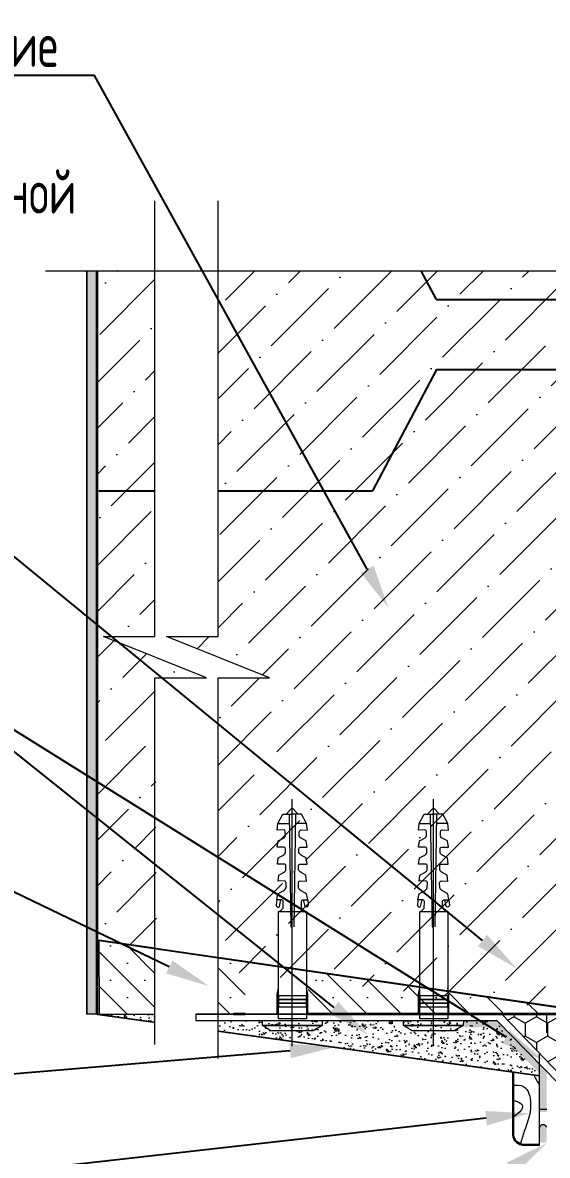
# Model space of a CAD drawing. Header units: millimetres. Extents: x -136099598 to 11807193, y 0 to 779331.
# Drawn here: x 779282 to 782263, y 382128 to 388556 of the extents above; entities that cross this region are included whole.
import ezdxf
from ezdxf import colors
from ezdxf.entities.mleader import LeaderData, LeaderLine
from ezdxf.math import Vec2, Vec3

# ---------------------------------------------------------------- set-up
doc = ezdxf.new("R2010")
doc.units = ezdxf.units.MM
doc.header["$MEASUREMENT"] = 0
doc.layers.get('0').update_dxf_attribs({"color": 250, "lineweight": 9})
doc.layers.add('!!_для разрезов', color=7, linetype='Continuous')
doc.layers.add('Тонкая', color=7, linetype='Continuous')
for name, color, linetype, lineweight in [('+АР_Размеры', 252, 'Continuous', 9), ('_Штриховки', 250, 'Continuous', 13), ('TN-СТЯЖКА', 252, 'Continuous', 15), ('АР_Тонкие', 250, 'Continuous', 5), ('Рисунок', 6, 'Continuous', 35)]:
    doc.layers.add(name, color=color, linetype=linetype, lineweight=lineweight)
doc.styles.add('ISOCPEUR', font='isocpeur.ttf', dxfattribs={"width": 0.7})

msp = doc.modelspace()

# ---------------------------------------------------------------- hatches: boundary and pattern name
at = {"layer": '!!_для разрезов', "linetype": 'Continuous', "lineweight": 18}
h = msp.add_hatch(dxfattribs=at)
h.set_pattern_fill('SACNCR', color=253, scale=57.83317)
h.set_pattern_definition([(135, (1747244.85, -749400.52), (97.379378, 97.379378), []), (135, (1747147.47, -749400.52), (97.379378, 97.379378), [0, -137.715236])])
h.paths.add_polyline_path([(780904.139, 383176.257), (780904.139, 382928.524), (781490.277, 382928.524), (782605.598, 382919.56), (782605.598, 382928.524)])
h.paths.add_polyline_path([(780392.415, 383250.764), (780392.415, 382930.187), (780264.987, 382930.187), (780264.987, 382928.524), (780545.507, 382928.524), (780545.507, 383228.474)])
h.paths.add_polyline_path([(780033.782, 382928.524), (780033.782, 383302.981), (779713.94, 383349.55), (779715.824, 382928.524)])
h = msp.add_hatch()
h.set_pattern_fill('AR-CONC', scale=0.578332, angle=180, style=0)
h.set_pattern_definition([(130, (3887043.84, 2471383.64), (-105.3631696, -9.2180785), [11.017219, -121.189408]), (185, (3887043.84, 2471383.64), (20.3820435, 110.4941134), [8.813775, -96.9515265]), (79.549, (3887035.06, 2471382.87), (-84.981507, 101.275532), [9.3631903, -102.9950928]), (133.8158, (3887043.84, 2471413.02), (-156.773603, -24.314411), [16.5258284, -181.784112]), (83.3644, (3887030.77, 2471410.99), (-137.298395, 143.094043), [14.0447854, -154.492639]), (188.816, (3887043.84, 2471413.02), (-137.29861, 143.0937895), [13.220663, -145.42729]), (159, (3887029.15, 2471405.67), (-87.6836915, -59.1433913), [11.017219, -121.189408]), (214, (3887029.15, 2471405.67), (-35.7420722, 106.52174), [8.813775, -96.9515265]), (108.5486, (3887021.84, 2471400.74), (-123.4255223, 47.3785857), [9.3631903, -102.9950928]), (142.5, (3887043.838, 2471383.637), (-1.78623717, 48.9008595), [0, -95.7763565, 0, -98.420489, 0, -97.3187671]), (172.5, (3887043.84, 2471383.637), (-38.6439291, 57.9376023), [0, -56.11436835, 0, -93.5729127, 0, -37.0913037]), (212.5, (3887076.596, 2471383.637), (-78.41633964, -3.31311426), [0, -36.7240631, 0, -114.5790767, 0, -152.0376211]), (222.5, (3887091.286, 2471383.64), (-85.6678015, 14.7049458), [0, -47.741282, 0, -76.0922587, 0, -107.9687454])])
h.paths.add_polyline_path([(779646.091, 382928.524), (779702.767, 382928.524), (779702.767, 387148.766), (779646.091, 387148.766)])
h = msp.add_hatch()
h.set_pattern_fill('AR-CONC', scale=0.578332, angle=180, style=0)
h.set_pattern_definition([(130, (3887820.65, 2471961.51), (-105.3631696, -9.2180785), [11.017219, -121.189408]), (185, (3887820.65, 2471961.51), (20.3820435, 110.4941134), [8.813775, -96.9515265]), (79.549, (3887811.87, 2471960.74), (-84.981507, 101.275532), [9.3631903, -102.9950928]), (133.8158, (3887820.65, 2471990.89), (-156.773603, -24.314411), [16.5258284, -181.784112]), (83.3644, (3887807.58, 2471988.87), (-137.298395, 143.094043), [14.0447854, -154.492639]), (188.816, (3887820.65, 2471990.9), (-137.29861, 143.0937895), [13.220663, -145.42729]), (159, (3887805.96, 2471983.55), (-87.6836915, -59.1433913), [11.017219, -121.189408]), (214, (3887805.96, 2471983.55), (-35.7420722, 106.52174), [8.813775, -96.9515265]), (108.5486, (3887798.65, 2471978.62), (-123.4255223, 47.3785857), [9.3631903, -102.9950928]), (142.5, (3887820.647, 2471961.513), (-1.78623717, 48.9008595), [0, -95.7763565, 0, -98.420489, 0, -97.3187671]), (172.5, (3887820.647, 2471961.513), (-38.6439291, 57.9376023), [0, -56.11436835, 0, -93.5729127, 0, -37.0913037]), (212.5, (3887853.404, 2471961.513), (-78.41633964, -3.31311426), [0, -36.7240631, 0, -114.5790767, 0, -152.0376211]), (222.5, (3887868.094, 2471961.51), (-85.6678015, 14.7049458), [0, -47.741282, 0, -76.0922587, 0, -107.9687454])])
h.paths.add_polyline_path([(779702.767, 382928.524), (780033.782, 382882.612), (780033.782, 382928.524)])
h = msp.add_hatch()
h.set_pattern_fill('AR-CONC', scale=0.578332, angle=180, style=0)
h.set_pattern_definition([(130, (3887820.65, 2472192.85), (-105.3631696, -9.2180785), [11.017219, -121.189408]), (185, (3887820.65, 2472192.85), (20.3820435, 110.4941134), [8.813775, -96.9515265]), (79.549, (3887811.87, 2472192.08), (-84.981507, 101.275532), [9.3631903, -102.9950928]), (133.8158, (3887820.65, 2472222.22), (-156.773603, -24.314411), [16.5258284, -181.784112]), (83.3644, (3887807.58, 2472220.2), (-137.298395, 143.094043), [14.0447854, -154.492639]), (188.816, (3887820.65, 2472222.22), (-137.29861, 143.0937895), [13.220663, -145.42729]), (159, (3887805.96, 2472214.88), (-87.6836915, -59.1433913), [11.017219, -121.189408]), (214, (3887805.96, 2472214.88), (-35.7420722, 106.52174), [8.813775, -96.9515265]), (108.5486, (3887798.65, 2472209.95), (-123.4255223, 47.3785857), [9.3631903, -102.9950928]), (142.5, (3887820.647, 2472192.846), (-1.78623717, 48.9008595), [0, -95.7763565, 0, -98.420489, 0, -97.3187671]), (172.5, (3887820.647, 2472192.846), (-38.6439291, 57.9376023), [0, -56.11436835, 0, -93.5729127, 0, -37.0913037]), (212.5, (3887853.404, 2472192.846), (-78.41633964, -3.31311426), [0, -36.7240631, 0, -114.5790767, 0, -152.0376211]), (222.5, (3887868.094, 2472192.846), (-85.6678015, 14.7049458), [0, -47.741282, 0, -76.0922587, 0, -107.9687454])])
h.paths.add_polyline_path([(780392.415, 382832.868), (782219.015, 382579.515), (781976.528, 382893.728), (780392.415, 382893.728)])
for points in [[(782218.746, 382593.668), (782218.746, 382373.652), (782259.107, 382373.652), (782259.107, 382443.713), (782259.377, 382603.872), (781974.668, 382893.231), (781785.741, 382893.281), (781785.741, 382854.581), (781958.29, 382854.531)], [(782219.015, 382211.298, 0.69757522), (782259.377, 382210.564), (782259.377, 382287.718, 0.69757522), (782219.015, 382286.983)], [(782219.015, 382211.298, 0.69757522), (782259.377, 382210.564), (782259.377, 382287.718, 0.69757522), (782219.015, 382286.983)]]:
    msp.add_hatch(color=256).paths.add_polyline_path(points)
at = {"ltscale": 100}
h = msp.add_hatch(dxfattribs=at)
h.set_pattern_fill('HONEY', color=256, scale=23.133268, angle=270, style=0)
h.set_pattern_definition([(270, (1682571.16, 21513.26), (-63.607928, -110.172189), [73.448126, -146.896252]), (150, (1682571.16, 21513.26), (-63.6079507, 110.172176), [73.448126, -146.896252]), (210, (1682571.16, 21513.26), (-127.2158786, -1.3e-05), [-146.896252, 73.448126])])
h.paths.add_polyline_path([(782345.405, 382575.582), (782005.808, 382928.524), (783652.936, 382928.524), (783652.936, 382637.326), (783534.519, 382637.326), (783534.519, 382427.327), (782724.267, 382434.851), (782724.267, 382536.048), (782792.958, 382536.048), (782792.958, 382575.582)])
at = {"layer": '_Штриховки'}
h = msp.add_hatch(dxfattribs=at)
h.set_pattern_fill('ANSI36', color=256, scale=57.83317, angle=90, style=0)
h.set_pattern_definition([(225, (795203.56, 485107.95), (-357.05772, -97.37938), [459.0508, -91.81016, 0, -91.81016])])
h.paths.add_polyline_path([(780044.093, 383301.479), (780033.782, 384838.623), (780326.198, 384838.623), (779741.367, 385071.755), (780033.782, 385071.755), (780033.782, 387148.766), (779702.767, 387148.766), (779702.767, 383354.265)])
h.paths.add_polyline_path([(780392.415, 384838.623), (780392.415, 383178.067), (782605.598, 382928.524), (783533.892, 382928.524), (784224.927, 382928.524), (784224.927, 385541.304), (782691.899, 385541.304), (782605.15, 385628.053), (782691.899, 385714.802), (784224.927, 385714.802), (784224.927, 387148.766), (780392.415, 387148.766), (780392.415, 385071.755), (780099.999, 385071.755), (780684.83, 384838.623)])

# ---------------------------------------------------------------- linework, layer by layer
at = {"layer": '!!_для разрезов', "color": 251, "linetype": 'Continuous', "lineweight": 18}
for points in [[(780033.782, 383302.981), (779713.94, 383349.55), (779715.824, 382928.524), (780033.782, 382928.524)], [(780904.139, 382928.524), (781490.277, 382928.524), (781490.277, 382928.524), (782605.598, 382928.524), (780392.415, 383250.764)], [(780264.987, 382928.524), (780545.507, 382928.524)]]:
    msp.add_lwpolyline(points, dxfattribs=at)
at = {"layer": '+АР_Размеры', "ltscale": 100}
for points in [[(780033.782, 382757.423), (780033.782, 384838.623), (780326.198, 384838.623), (779741.367, 385071.755), (780033.782, 385071.755), (780033.782, 387545.889)], [(780392.415, 382678.312), (780392.415, 384838.623), (780684.83, 384838.623), (780099.999, 385071.755), (780392.415, 385071.755), (780392.415, 387545.889)], [(779411.997, 387148.766), (782650.839, 387148.766), (782650.839, 386856.35), (782883.971, 387441.181), (782883.971, 387148.766), (787213.836, 387148.766)]]:
    msp.add_lwpolyline(points, dxfattribs=at)
for p, q in [((780813.791, 382748.075), (780813.791, 384149.695)), ((781616.026, 382748.075), (781616.026, 384149.695)), ((780779.376, 384064.248), (780813.791, 384099.543)), ((780795.944, 384064.248), (780805.765, 383425.483)), ((780848.206, 384064.248), (780813.791, 384099.543)), ((780831.638, 384064.248), (780821.817, 383425.483)), ((781581.611, 384064.248), (781616.026, 384099.543)), ((781598.179, 384064.248), (781608, 383425.483)), ((781650.441, 384064.248), (781616.026, 384099.543)), ((781633.873, 384064.248), (781624.052, 383425.483)), ((780732.399, 384012.206), (780796.745, 384012.206)), ((780895.183, 384012.206), (780830.838, 384012.206)), ((781534.634, 384012.206), (781598.979, 384012.206)), ((781697.418, 384012.206), (781633.072, 384012.206)), ((780805.765, 383425.483), (780813.791, 383425.483)), ((781608, 383425.483), (781616.026, 383425.483)), ((780728.463, 383042.51), (780736.039, 383079.45)), ((780901.443, 383042.51), (780894.686, 383079.45)), ((781530.698, 383042.51), (781538.274, 383079.45)), ((781703.678, 383042.51), (781696.92, 383079.45)), ((780728.463, 382930.187), (780728.463, 383042.51)), ((780901.443, 382930.187), (780901.443, 383042.51)), ((781530.698, 382930.187), (781530.698, 383042.51)), ((781703.678, 382930.187), (781703.678, 383042.51)), ((780264.987, 382928.524, 0), (783527.735, 382928.524)), ((782219.015, 382188.444), (782219.015, 382701.35)), ((782219.015, 382188.444), (782219.015, 382701.35)), ((782259.377, 382387.97), (782219.015, 382387.97))]:
    msp.add_line(p, q)
at = {"ltscale": 100}
msp.add_line((782259.377, 382823.299), (782259.377, 382928.524), dxfattribs=at)
at = {"lineweight": 30}
for p, q in [((782067.984, 382256.068), (782067.984, 382600.463)), ((782219.015, 382188.444), (782121.145, 382188.444))]:
    msp.add_line(p, q, dxfattribs=at)
at = {"const_width": 8.675}
for points in [[(779646.091, 382928.524), (779646.091, 387148.766)], [(780033.782, 382882.612), (779702.767, 382928.524)], [(782219.015, 382579.515), (780392.415, 382832.868)]]:
    msp.add_lwpolyline(points, dxfattribs=at)
for points in [[(780736.039, 383511.166, 0.13729106), (780761.604, 383530.396), (780762.073, 383568.892, 0.46714389), (780753.616, 383577.325), (780725.822, 383577.443), (780732.463, 383612.734), (780762.964, 383629.583, 0.20387197), (780778.499, 383645.895), (780779.189, 383674.577, 0.32098307), (780768.767, 383685.529), (780732.914, 383684.156), (780736.843, 383718.895), (780763.924, 383734.184, 0.30995909), (780778.11, 383750.48), (780778.144, 383770.155, 0.57018912), (780766.423, 383781.452), (780729.434, 383780.491), (780734.523, 383817.406), (780761.063, 383830.211, 0.23444999), (780775.56, 383846.185), (780776.036, 383867.797, 0.34499151), (780766.579, 383877.522), (780728.443, 383877.259), (780733.96, 383912.479), (780767.6, 383930.915, 0.20583325), (780774.693, 383940.641), (780774.167, 383964.296, 0.41139008), (780764.973, 383974.547), (780727.934, 383974.284), (780732.399, 384012.206), (780760.507, 384064.248), (780813.791, 384064.248, 6.88764558)], [(780891.543, 383511.166, -0.13729106), (780865.978, 383530.396), (780865.509, 383568.892, -0.46714389), (780873.966, 383577.325), (780901.76, 383577.443), (780895.119, 383612.734), (780864.618, 383629.583, -0.20387197), (780849.084, 383645.895), (780848.393, 383674.577, -0.32098307), (780858.815, 383685.529), (780894.668, 383684.156), (780890.739, 383718.895), (780863.658, 383734.184, -0.30995909), (780849.472, 383750.48), (780849.438, 383770.155, -0.57018912), (780861.16, 383781.452), (780898.148, 383780.491), (780893.059, 383817.406), (780866.519, 383830.211, -0.23444999), (780852.022, 383846.185), (780851.546, 383867.797, -0.34499151), (780861.003, 383877.522), (780899.139, 383877.259), (780893.622, 383912.479), (780859.982, 383930.915, -0.20583325), (780852.89, 383940.641), (780853.415, 383964.296, -0.41139008), (780862.609, 383974.547), (780899.648, 383974.284), (780895.183, 384012.206), (780867.075, 384064.248), (780813.791, 384064.248, -6.88764558)], [(781538.274, 383511.166, 0.13729106), (781563.839, 383530.396), (781564.308, 383568.892, 0.46714389), (781555.851, 383577.325), (781528.056, 383577.443), (781534.697, 383612.734), (781565.199, 383629.583, 0.20387197), (781580.733, 383645.895), (781581.424, 383674.577, 0.32098307), (781571.002, 383685.529), (781535.149, 383684.156), (781539.078, 383718.895), (781566.159, 383734.184, 0.30995909), (781580.344, 383750.48), (781580.379, 383770.155, 0.57018912), (781568.657, 383781.452), (781531.669, 383780.491), (781536.758, 383817.406), (781563.298, 383830.211, 0.23444999), (781577.794, 383846.185), (781578.271, 383867.797, 0.34499151), (781568.814, 383877.522), (781530.678, 383877.259), (781536.195, 383912.479), (781569.835, 383930.915, 0.20583325), (781576.927, 383940.641), (781576.402, 383964.296, 0.41139008), (781567.208, 383974.547), (781530.169, 383974.284), (781534.634, 384012.206), (781562.742, 384064.248), (781616.026, 384064.248, 6.88764558)], [(781693.778, 383511.166, -0.13729106), (781668.213, 383530.396), (781667.744, 383568.892, -0.46714389), (781676.201, 383577.325), (781703.995, 383577.443), (781697.354, 383612.734), (781666.853, 383629.583, -0.20387197), (781651.318, 383645.895), (781650.628, 383674.577, -0.32098307), (781661.049, 383685.529), (781696.903, 383684.156), (781692.974, 383718.895), (781665.892, 383734.184, -0.30995909), (781651.707, 383750.48), (781651.673, 383770.155, -0.57018912), (781663.394, 383781.452), (781700.383, 383780.491), (781695.294, 383817.406), (781668.754, 383830.211, -0.23444999), (781654.257, 383846.185), (781653.781, 383867.797, -0.34499151), (781663.238, 383877.522), (781701.374, 383877.259), (781695.857, 383912.479), (781662.217, 383930.915, -0.20583325), (781655.124, 383940.641), (781655.65, 383964.296, -0.41139008), (781664.844, 383974.547), (781701.883, 383974.284), (781697.418, 384012.206), (781669.31, 384064.248), (781616.026, 384064.248, -6.88764558)], [(780725.822, 383577.443), (780723.261, 383548.231, 0.70861554), (780740.898, 383540.244), (780749.309, 383577.343)], [(780901.76, 383577.443), (780904.321, 383548.231, -0.70861554), (780886.685, 383540.244), (780878.273, 383577.343)], [(781528.056, 383577.443), (781525.496, 383548.231, 0.70861554), (781543.132, 383540.244), (781551.543, 383577.343)], [(781703.995, 383577.443), (781706.556, 383548.231, -0.70861554), (781688.919, 383540.244), (781680.508, 383577.343)]]:
    msp.add_lwpolyline(points, format="xyb")
for points in [[(780736.039, 382902.13), (780736.039, 383511.166), (780894.686, 383511.166), (780894.686, 382902.13)], [(781538.274, 382902.13), (781538.274, 383511.166), (781696.92, 383511.166), (781696.92, 382902.13)], [(780736.039, 383034.126), (780736.039, 383013.155), (780894.686, 383013.155), (780894.686, 383034.126)], [(780736.039, 383013.155), (780736.039, 382992.183), (780894.686, 382992.183), (780894.686, 383013.155)], [(781538.274, 383034.126), (781538.274, 383013.155), (781696.92, 383013.155), (781696.92, 383034.126)], [(781538.274, 383013.155), (781538.274, 382992.183), (781696.92, 382992.183), (781696.92, 383013.155)], [(780736.039, 382992.183), (780736.039, 382971.212), (780894.686, 382971.212), (780894.686, 382992.183)], [(781538.274, 382992.183), (781538.274, 382971.212), (781696.92, 382971.212), (781696.92, 382992.183)], [(782004.209, 382930.187), (780264.987, 382930.187), (780264.987, 382893.728), (781976.528, 382893.728), (782325.561, 382536.048), (782792.958, 382536.048), (782792.958, 382575.582), (782345.405, 382575.582)], [(780643.996, 382864.145), (780644.044, 382893.728), (780983.538, 382893.728), (780983.49, 382864.145)], [(781446.23, 382864.145), (781446.279, 382893.728), (781785.773, 382893.728), (781785.725, 382864.145)], [(780983.49, 382864.145), (780932.019, 382834.882), (780692.2, 382834.882), (780643.996, 382864.145)], [(781785.725, 382864.145), (781734.254, 382834.882), (781494.434, 382834.882), (781446.23, 382864.145)]]:
    msp.add_lwpolyline(points, close=True)
msp.add_arc((782239.331, 382279.924), 21.507, 21.2449963, 160.8396634)
msp.add_arc((782239.331, 382279.924), 21.507, 21.2449963, 160.8396634)
at = {"lineweight": 30}
msp.add_arc((782130.57, 382250.56), 62.827, 174.9708887, 261.3724322, dxfattribs=at)
for points, knots in [([(782186.53, 382584.064), (782188.448, 382578.841), (782196.623, 382559.204), (782209.892, 382540.836), (782219.015, 382528.179)], [188.61808624, 188.61808624, 188.61808624, 188.61808624, 203.20601292, 243.42108842, 243.42108842, 243.42108842, 243.42108842]), ([(782067.984, 382526.081), (782089.658, 382526.728), (782150.999, 382528.558), (782183.37, 382391.653), (782138.215, 382290.42), (782116.55, 382215.98), (782109.934, 382191.219)], [0, 0, 0, 0, 64.72057442, 183.17682664, 353.06472919, 436.18938341, 436.18938341, 436.18938341, 436.18938341]), ([(782067.984, 382438.666), (782083.644, 382437.921), (782151.528, 382411.94), (782108.278, 382372.309), (782067.984, 382342.734)], [32.80519013, 32.80519013, 32.80519013, 32.80519013, 75.16895584, 182.81129936, 182.81129936, 182.81129936, 182.81129936])]:
    msp.add_open_spline(points, degree=3, knots=knots)
at = {"layer": 'TN-СТЯЖКА'}
msp.add_lwpolyline([(779702.767, 382928.524), (779646.091, 382928.524), (779646.091, 387148.766), (779702.767, 387148.766)], close=True, dxfattribs=at)
at = {"layer": 'Рисунок'}
for p, q in [((779702.767, 387148.766), (779702.767, 382928.524)), ((780545.507, 382928.524), (780479.576, 382928.524)), ((784224.927, 382928.524), (780904.139, 382928.524))]:
    msp.add_line(p, q, dxfattribs=at)
at = {"layer": 'Тонкая', "ltscale": 100}
for p, q in [((781634.001, 386984.602), (781547.091, 387148.766)), ((781634.001, 386984.602), (782605.598, 386984.602)), ((781634.001, 386588.207), (781269.652, 385899.992)), ((781634.001, 386588.207), (782605.598, 386588.207)), ((779713.94, 385899.992), (780033.782, 385899.992)), ((780392.415, 385899.992), (781269.652, 385899.992)), ((779713.94, 383349.55), (782605.598, 382928.524))]:
    msp.add_line(p, q, dxfattribs=at)

# ---------------------------------------------------------------- leaders
at = {"layer": 'АР_Тонкие'}
ml = msp.add_multileader_mtext('Standard', dxfattribs=at)
ml.set_content('\\pxqlsm1;Существующие наружные несущие стены из керамзитобетонных панелей, 1400 кг/м3, переменной толщины -400 мм...500 мм  ', color=256, style='ISOCPEUR')
ml.set_leader_properties()
ml.build(insert=Vec2(0, 0))
ml.multileader.update_dxf_attribs({"text_left_attachment_type": 6, "text_right_attachment_type": 6, "dogleg_length": 100, "arrow_head_size": 250})
ctx = ml.context
ctx.base_point, ctx.char_height, ctx.arrow_head_size, ctx.landing_gap_size, ctx.plane_origin, ctx.plane_x_axis = Vec3(779589.376, 388255.63), 250, 250, 25, Vec3(763175.35, 370411.93), Vec3(-1, 0)
ctx.left_attachment, ctx.right_attachment = 6, 6
notes = []
notes.append((ctx, [(1, (1, 1, 0), (779689.376, 388255.63), (-1, 0), 100, [(0, [(781360.665, 385235.261)], 0, [])])]))
ctx.mtext.insert, ctx.mtext.width, ctx.mtext.flow_direction = Vec3(775828.126, 388555.63), 4229.66515, 5
ml = msp.add_multileader_mtext('Standard', dxfattribs=at)
ml.set_content('\\pxsm1,ql;Рамный дюбель (см. поставщиков окон) ', color=256, style='ISOCPEUR')
ml.set_leader_properties()
ml.build(insert=Vec2(0, 0))
ml.multileader.update_dxf_attribs({"text_left_attachment_type": 6, "text_right_attachment_type": 6, "dogleg_length": 100, "arrow_head_size": 250})
ctx = ml.context
ctx.base_point, ctx.char_height, ctx.arrow_head_size, ctx.landing_gap_size, ctx.plane_origin, ctx.plane_x_axis = Vec3(778996.262, 385637.904), 250, 250, 25, Vec3(754665.184, 371080.61), Vec3(-1, 0)
ctx.left_attachment, ctx.right_attachment = 6, 6
notes.append((ctx, [(1, (1, 1, 0), (779096.262, 385637.904), (-1, 0), 100, [(0, [(782088.391, 383188.935)], 0, [])])]))
ctx.mtext.insert, ctx.mtext.width, ctx.mtext.defined_height, ctx.mtext.flow_direction = Vec3(774657.512, 385937.904), 5801.43521, 660.993, 5
ml = msp.add_multileader_mtext('Standard', dxfattribs=at)
ml.set_content('\\pxsm1,ql;Пароизоляционная лента', color=256, style='ISOCPEUR')
ml.set_leader_properties()
ml.build(insert=Vec2(0, 0))
ml.multileader.update_dxf_attribs({"text_left_attachment_type": 6, "text_right_attachment_type": 6, "dogleg_length": 100, "arrow_head_size": 250})
ctx = ml.context
ctx.base_point, ctx.char_height, ctx.arrow_head_size, ctx.landing_gap_size, ctx.plane_origin, ctx.plane_x_axis = Vec3(778381.545, 385009.093), 250, 250, 25, Vec3(755536.905, 367030.612), Vec3(-1, 0)
ctx.left_attachment, ctx.right_attachment = 6, 6
notes.append((ctx, [(1, (1, 1, 0), (778481.545, 385009.093), (-1, 0), 100, [(0, [(782241.785, 382666.536)], 0, [])])]))
ctx.mtext.insert, ctx.mtext.width, ctx.mtext.defined_height, ctx.mtext.flow_direction = Vec3(775600.295, 385334.093), 4915.01488, 660.993, 5
ml = msp.add_multileader_mtext('Standard', dxfattribs=at)
ml.set_content('\\pxsm1,ql;Штукатурный слой внутреннего откоса ', color=256, style='ISOCPEUR')
ml.set_leader_properties()
ml.build(insert=Vec2(0, 0))
ml.multileader.update_dxf_attribs({"text_left_attachment_type": 6, "text_right_attachment_type": 6, "dogleg_length": 100, "arrow_head_size": 250})
ctx = ml.context
ctx.base_point, ctx.char_height, ctx.arrow_head_size, ctx.landing_gap_size, ctx.plane_origin, ctx.plane_x_axis = Vec3(779136.723, 384416.97), 250, 250, 25, Vec3(755613.255, 367622.025), Vec3(-1, 0)
ctx.left_attachment, ctx.right_attachment = 6, 6
notes.append((ctx, [(1, (1, 1, 0), (779236.723, 384416.97), (-1, 0), 100, [(0, [(781246.198, 382810.198)], 0, [])])]))
ctx.mtext.insert, ctx.mtext.width, ctx.mtext.defined_height, ctx.mtext.flow_direction = Vec3(774701.723, 384741.97), 5366.47425, 660.993, 5
ml = msp.add_multileader_mtext('Standard', dxfattribs=at)
ml.set_content('\\pxsm1,ql;Восстановление стены ц.п. раствор', color=256, style='ISOCPEUR')
ml.set_leader_properties()
ml.build(insert=Vec2(0, 0))
ml.multileader.update_dxf_attribs({"text_left_attachment_type": 6, "text_right_attachment_type": 6, "dogleg_length": 100, "arrow_head_size": 250})
ctx = ml.context
ctx.base_point, ctx.char_height, ctx.arrow_head_size, ctx.landing_gap_size, ctx.plane_origin, ctx.plane_x_axis = Vec3(778674.625, 383842.096), 250, 250, 25, Vec3(754627.154, 370061.79), Vec3(-1, 0)
ctx.left_attachment, ctx.right_attachment = 6, 6
notes.append((ctx, [(1, (1, 1, 0), (778774.625, 383842.096), (-1, 0), 100, [(0, [(780340.323, 383088.987)], 0, [])])]))
ctx.mtext.insert, ctx.mtext.width, ctx.mtext.defined_height, ctx.mtext.flow_direction = Vec3(774712.125, 384167.096), 4915.01488, 660.993, 5
ml = msp.add_multileader_mtext('Standard', dxfattribs=at)
ml.set_content('\\pxsm1,ql;Внутренний откос (показан условно)', color=256, style='ISOCPEUR')
ml.set_leader_properties()
ml.build(insert=Vec2(0, 0))
ml.multileader.update_dxf_attribs({"text_left_attachment_type": 6, "text_right_attachment_type": 6, "dogleg_length": 100, "arrow_head_size": 250})
ctx = ml.context
ctx.base_point, ctx.char_height, ctx.arrow_head_size, ctx.landing_gap_size, ctx.plane_origin, ctx.plane_x_axis = Vec3(778759.136, 382558.255), 250, 250, 25, Vec3(755613.255, 368214.102), Vec3(-1, 0)
ctx.left_attachment, ctx.right_attachment = 6, 6
notes.append((ctx, [(1, (1, 1, 0), (778859.136, 382558.255), (-1, 0), 100, [(0, [(781051.8, 382741.41)], 0, [])])]))
ctx.mtext.insert, ctx.mtext.width, ctx.mtext.defined_height, ctx.mtext.flow_direction = Vec3(774682.886, 382883.255), 4915.01488, 891.717, 5
ml = msp.add_multileader_mtext('Standard', dxfattribs=at)
ml.set_content('\\pxsm1,ql;Монтажная пена', color=256, style='ISOCPEUR')
ml.set_leader_properties()
ml.build(insert=Vec2(0, 0))
ml.multileader.update_dxf_attribs({"text_left_attachment_type": 6, "text_right_attachment_type": 6, "dogleg_length": 100, "arrow_head_size": 250})
ctx = ml.context
ctx.base_point, ctx.char_height, ctx.arrow_head_size, ctx.landing_gap_size, ctx.plane_origin, ctx.plane_x_axis = Vec3(781618.759, 381161.787), 250, 250, 25, Vec3(762554.547, 365535.789), Vec3(-1, 0)
ctx.left_attachment, ctx.right_attachment = 6, 6
notes.append((ctx, [(1, (1, 1, 0), (781718.759, 381161.787), (-1, 0), 100, [(0, [(783110.092, 382733.946)], 0, [])])]))
ctx.mtext.insert, ctx.mtext.width, ctx.mtext.defined_height, ctx.mtext.flow_direction = Vec3(779773.759, 381461.787), 4915.01488, 660.993, 5
ml = msp.add_multileader_mtext('Standard', dxfattribs=at)
ml.set_content('\\pxsm1,ql;Декоративный нащельник', color=256, style='ISOCPEUR')
ml.set_leader_properties()
ml.build(insert=Vec2(0, 0))
ml.multileader.update_dxf_attribs({"text_left_attachment_type": 6, "text_right_attachment_type": 6, "dogleg_length": 100, "arrow_head_size": 250})
ctx = ml.context
ctx.base_point, ctx.char_height, ctx.arrow_head_size, ctx.landing_gap_size, ctx.plane_origin, ctx.plane_x_axis = Vec3(778337.54, 381946.879), 250, 250, 25, Vec3(755536.905, 366466.895), Vec3(-1, 0)
ctx.left_attachment, ctx.right_attachment = 6, 6
notes.append((ctx, [(1, (1, 1, 0), (778437.54, 381946.879), (-1, 0), 100, [(0, [(782163.639, 382366.91)], 0, [])])]))
ctx.mtext.insert, ctx.mtext.width, ctx.mtext.defined_height, ctx.mtext.flow_direction = Vec3(775495.04, 382271.879), 4915.01488, 660.993, 5
ml = msp.add_multileader_mtext('Standard', dxfattribs=at)
ml.set_content('\\pxsm1,ql;Герметик', color=256, style='ISOCPEUR')
ml.set_leader_properties()
ml.build(insert=Vec2(0, 0))
ml.multileader.update_dxf_attribs({"text_left_attachment_type": 6, "text_right_attachment_type": 6, "dogleg_length": 100, "arrow_head_size": 250})
ctx = ml.context
ctx.base_point, ctx.char_height, ctx.arrow_head_size, ctx.landing_gap_size, ctx.plane_origin, ctx.plane_x_axis = Vec3(781528.863, 381746.879), 250, 250, 25, Vec3(756648.686, 365836.024), Vec3(-1, 0)
ctx.left_attachment, ctx.right_attachment = 6, 6
notes.append((ctx, [(1, (1, 1, 0), (781628.863, 381746.879), (-1, 0), 100, [(0, [(782259.377, 382198.149)], 0, [])])]))
ctx.mtext.insert, ctx.mtext.width, ctx.mtext.defined_height, ctx.mtext.flow_direction = Vec3(780506.363, 382071.879), 4915.01488, 660.993, 5
for ctx, leaders in notes:
    for number, flags, end, landing, length, lines in leaders:
        leader = LeaderData()
        leader.index, (leader.has_last_leader_line, leader.has_dogleg_vector, leader.attachment_direction) = number, flags
        leader.last_leader_point, leader.dogleg_vector, leader.dogleg_length = Vec3(end), Vec3(landing), length
        for number, points, colour, breaks in lines:
            line = LeaderLine()
            line.index, line.vertices, line.color, line.breaks = number, Vec3.list(points), colors.encode_raw_color(colour), breaks
            leader.lines.append(line)
        ctx.leaders.append(leader)

doc.saveas('drawing.dxf')
